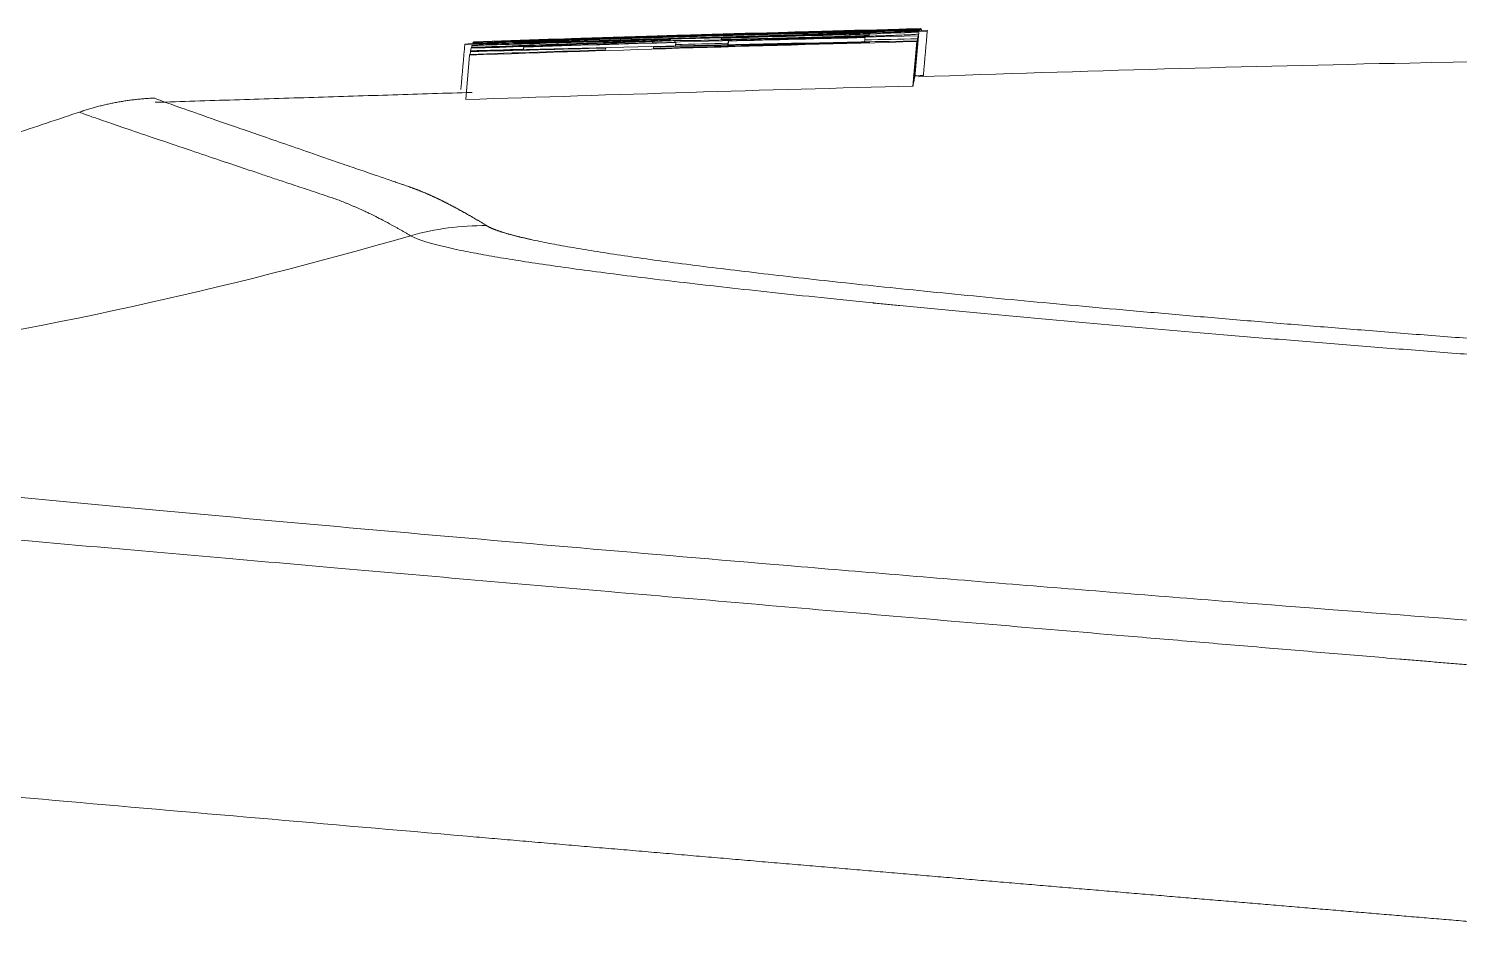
# Model space of a CAD drawing. Header units: millimetres. Extents: x 2433 to 4809, y -10272 to -6912.
# Drawn here: x 3907.62 to 3923.73, y -7993.39 to -7983.18 of the extents above; entities that cross this region are included whole.
import ezdxf

# ---------------------------------------------------------------- set-up
doc = ezdxf.new("R2010")
doc.units = ezdxf.units.MM

msp = doc.modelspace()

# ---------------------------------------------------------------- linework, layer by layer
at = {"linetype": 'Continuous', "lineweight": 18, "extrusion": (-1, -2.22045e-16, 0)}
for p, q in [((3917.648, -7983.224), (3917.604, -7983.725)), ((3917.662, -7983.184), (3917.661, -7983.193)), ((3917.667, -7983.179), (3917.666, -7983.185)), ((3917.668, -7983.179), (3917.667, -7983.185)), ((3917.671, -7983.179), (3917.67, -7983.187)), ((3917.671, -7983.179), (3917.671, -7983.187)), ((3917.673, -7983.181), (3917.672, -7983.188)), ((3917.673, -7983.182), (3917.673, -7983.188)), ((3917.673, -7983.189), (3917.676, -7983.189)), ((3912.609, -7983.395), (3912.608, -7983.4)), ((3912.615, -7983.371), (3912.613, -7983.399)), ((3912.63, -7983.333), (3912.63, -7983.339)), ((3913.2, -7983.386), (3913.197, -7983.417)), ((3914.375, -7983.276), (3914.375, -7983.28)), ((3914.65, -7983.323), (3914.649, -7983.338)), ((3914.902, -7983.313), (3914.9, -7983.331)), ((3914.908, -7983.359), (3914.907, -7983.373)), ((3915.497, -7983.343), (3915.496, -7983.361)), ((3915.503, -7983.319), (3915.499, -7983.361)), ((3917.039, -7983.306), (3917.037, -7983.329)), ((3917.625, -7983.325), (3917.581, -7983.826)), ((3917.627, -7983.317), (3917.583, -7983.818)), ((3917.632, -7983.293), (3917.588, -7983.794)), ((3917.639, -7983.261), (3917.595, -7983.762)), ((3912.59, -7983.477), (3912.547, -7983.978)), ((3912.598, -7983.438), (3912.596, -7983.469)), ((3917.585, -7983.794), (3917.588, -7983.794))]:
    msp.add_line(p, q, dxfattribs=at)
at = {"linetype": 'Continuous', "lineweight": 13, "extrusion": (-1, -2.22045e-16, 0)}
msp.add_line((3912.844, -7983.361), (3912.845, -7983.35), dxfattribs=at)
at = {"linetype": 'Continuous', "lineweight": 13}
for centre, major_axis, ratio, start_param, end_param in [((3898.467, -7937.472), (9.593, 49.071), 0.989181, 3.350189, 3.612152), ((3912.732, -7988.394), (-1.621, -2.524), 0.996045, 3.698288, 3.987547)]:
    msp.add_ellipse(centre, major_axis=major_axis, ratio=ratio, start_param=start_param, end_param=end_param, dxfattribs=at)
at = {"linetype": 'Continuous', "lineweight": 18}
for points, knots in [([(3917.037, -7983.214), (3916.925, -7983.217), (3916.805, -7983.22), (3916.612, -7983.224), (3916.545, -7983.226), (3916.442, -7983.228), (3916.407, -7983.229), (3916.337, -7983.231), (3916.302, -7983.232), (3916.124, -7983.237), (3915.979, -7983.24), (3915.756, -7983.246), (3915.682, -7983.249), (3915.568, -7983.252), (3915.531, -7983.253), (3915.455, -7983.255), (3915.417, -7983.256), (3915.303, -7983.259), (3915.227, -7983.261), (3915.114, -7983.265), (3915.076, -7983.266), (3915, -7983.268), (3914.887, -7983.271), (3914.774, -7983.275), (3914.66, -7983.278), (3914.623, -7983.279), (3914.547, -7983.282), (3914.51, -7983.283), (3914.323, -7983.289), (3914.178, -7983.293), (3913.966, -7983.3), (3913.896, -7983.302), (3913.793, -7983.306), (3913.759, -7983.307), (3913.692, -7983.309), (3913.659, -7983.31), (3913.495, -7983.316), (3913.343, -7983.321), (3913.207, -7983.326), (3913.154, -7983.328), (3913.128, -7983.329), (3913.053, -7983.332), (3913.006, -7983.333), (3912.94, -7983.336), (3912.919, -7983.337), (3912.878, -7983.338), (3912.858, -7983.339), (3912.802, -7983.341), (3912.767, -7983.343), (3912.721, -7983.345), (3912.706, -7983.345), (3912.679, -7983.347), (3912.64, -7983.348), (3912.591, -7983.351), (3912.565, -7983.352), (3912.551, -7983.353), (3912.547, -7983.353), (3912.543, -7983.354), (3912.543, -7983.354), (3912.542, -7983.354)], [0, 0, 0, 0, 0.078191, 0.078191, 0.117286, 0.117286, 0.136834, 0.136834, 0.156381, 0.156381, 0.234572, 0.234572, 0.273668, 0.273668, 0.293215, 0.293215, 0.312763, 0.312763, 0.351858, 0.351858, 0.371406, 0.371406, 0.390954, 0.430049, 0.430049, 0.449597, 0.449597, 0.469144, 0.469144, 0.547335, 0.547335, 0.586431, 0.586431, 0.605978, 0.605978, 0.625526, 0.625526, 0.703717, 0.723264, 0.723264, 0.742812, 0.742812, 0.781907, 0.781907, 0.801455, 0.801455, 0.821003, 0.821003, 0.860098, 0.860098, 0.879646, 0.879646, 0.899194, 0.938289, 0.977384, 0.977384, 0.996932, 0.996932, 1, 1, 1, 1]), ([(3912.845, -7983.35), (3912.932, -7983.348), (3913.037, -7983.345), (3913.192, -7983.341), (3913.224, -7983.34), (3913.274, -7983.339), (3913.291, -7983.338), (3913.325, -7983.337), (3913.411, -7983.335), (3913.503, -7983.332), (3913.655, -7983.328), (3913.733, -7983.326), (3913.835, -7983.323), (3913.855, -7983.322), (3913.896, -7983.321), (3913.958, -7983.319), (3914.021, -7983.317), (3914.231, -7983.311), (3914.403, -7983.306), (3914.624, -7983.3), (3914.668, -7983.299), (3914.757, -7983.296), (3914.802, -7983.295), (3914.936, -7983.291), (3915.026, -7983.289), (3915.293, -7983.281), (3915.472, -7983.276), (3915.694, -7983.27), (3915.738, -7983.268), (3915.826, -7983.266), (3915.958, -7983.262), (3916.172, -7983.256), (3916.337, -7983.251), (3916.459, -7983.248), (3916.5, -7983.246), (3916.56, -7983.245), (3916.579, -7983.244), (3916.619, -7983.243), (3916.794, -7983.238), (3916.953, -7983.233), (3917.096, -7983.229), (3917.111, -7983.228), (3917.142, -7983.227), (3917.158, -7983.227), (3917.202, -7983.225), (3917.288, -7983.223), (3917.363, -7983.22), (3917.455, -7983.217), (3917.497, -7983.216), (3917.543, -7983.214), (3917.552, -7983.214), (3917.569, -7983.213), (3917.594, -7983.212), (3917.646, -7983.21), (3917.678, -7983.209), (3917.704, -7983.207), (3917.715, -7983.207), (3917.723, -7983.206), (3917.728, -7983.206), (3917.73, -7983.206), (3917.74, -7983.205), (3917.743, -7983.204), (3917.741, -7983.204), (3917.736, -7983.203), (3917.722, -7983.203), (3917.713, -7983.203), (3917.702, -7983.203), (3917.694, -7983.203), (3917.69, -7983.203), (3917.666, -7983.203), (3917.619, -7983.203), (3917.552, -7983.204), (3917.494, -7983.205), (3917.474, -7983.206), (3917.441, -7983.206), (3917.429, -7983.206), (3917.406, -7983.207), (3917.298, -7983.209), (3917.168, -7983.211), (3917.037, -7983.214)], [0, 0, 0, 0, 0.0625, 0.0625, 0.078125, 0.078125, 0.085938, 0.085938, 0.09375, 0.125, 0.125, 0.15625, 0.15625, 0.164063, 0.164063, 0.171875, 0.1875, 0.1875, 0.25, 0.25, 0.265625, 0.265625, 0.28125, 0.28125, 0.3125, 0.3125, 0.375, 0.375, 0.390625, 0.390625, 0.40625, 0.4375, 0.46875, 0.46875, 0.484375, 0.484375, 0.492187, 0.492187, 0.5, 0.5625, 0.5625, 0.570312, 0.570312, 0.578125, 0.578125, 0.59375, 0.625, 0.625, 0.65625, 0.65625, 0.664062, 0.664062, 0.671875, 0.6875, 0.71875, 0.71875, 0.734375, 0.742187, 0.742187, 0.75, 0.75, 0.78125, 0.78125, 0.8125, 0.8125, 0.828125, 0.835937, 0.835937, 0.84375, 0.84375, 0.875, 0.90625, 0.90625, 0.921875, 0.921875, 0.929687, 0.929687, 0.9375, 1, 1, 1, 1]), ([(3916.204, -7983.251), (3916.1, -7983.254), (3915.992, -7983.257), (3915.774, -7983.264), (3915.662, -7983.267), (3915.521, -7983.271), (3915.493, -7983.272), (3915.436, -7983.273), (3915.351, -7983.276), (3915.266, -7983.278), (3915.153, -7983.281), (3915.096, -7983.283), (3914.984, -7983.286), (3914.927, -7983.288), (3914.759, -7983.293), (3914.647, -7983.296), (3914.507, -7983.3), (3914.48, -7983.301), (3914.424, -7983.302), (3914.396, -7983.303), (3914.313, -7983.306), (3914.259, -7983.307), (3914.098, -7983.312), (3913.995, -7983.315), (3913.884, -7983.318), (3913.872, -7983.318), (3913.848, -7983.319), (3913.835, -7983.319), (3913.8, -7983.32), (3913.753, -7983.321), (3913.708, -7983.323), (3913.665, -7983.324), (3913.643, -7983.324), (3913.581, -7983.326), (3913.542, -7983.327), (3913.485, -7983.329), (3913.457, -7983.329), (3913.431, -7983.33), (3913.414, -7983.33), (3913.405, -7983.331), (3913.33, -7983.333), (3913.247, -7983.335), (3913.19, -7983.336), (3913.166, -7983.336), (3913.159, -7983.336), (3913.146, -7983.336), (3913.14, -7983.336), (3913.114, -7983.337), (3913.105, -7983.336), (3913.105, -7983.336), (3913.106, -7983.336), (3913.106, -7983.336)], [0, 0, 0, 0, 0.082578, 0.082578, 0.165156, 0.165156, 0.1858, 0.1858, 0.206445, 0.247734, 0.247734, 0.289023, 0.289023, 0.330312, 0.330312, 0.41289, 0.41289, 0.433534, 0.433534, 0.454179, 0.454179, 0.495468, 0.495468, 0.578046, 0.578046, 0.588368, 0.588368, 0.59869, 0.59869, 0.619335, 0.639979, 0.639979, 0.660624, 0.660624, 0.701913, 0.701913, 0.722557, 0.732879, 0.732879, 0.743202, 0.743202, 0.825779, 0.867068, 0.867068, 0.887713, 0.887713, 0.908357, 0.908357, 0.990935, 0.990935, 1, 1, 1, 1]), ([(3913.631, -7983.314), (3913.732, -7983.311), (3913.843, -7983.307), (3913.993, -7983.302), (3914.024, -7983.301), (3914.085, -7983.299), (3914.117, -7983.298), (3914.211, -7983.295), (3914.276, -7983.293), (3914.406, -7983.289), (3914.472, -7983.286), (3914.607, -7983.282), (3914.674, -7983.28), (3914.809, -7983.276), (3914.877, -7983.274), (3915.012, -7983.27), (3915.079, -7983.268), (3915.282, -7983.262), (3915.417, -7983.258), (3915.586, -7983.254), (3915.62, -7983.253), (3915.687, -7983.251), (3915.721, -7983.25), (3915.821, -7983.247), (3915.887, -7983.245), (3916.017, -7983.242), (3916.082, -7983.24), (3916.178, -7983.238), (3916.21, -7983.237), (3916.272, -7983.235), (3916.303, -7983.235), (3916.393, -7983.232), (3916.451, -7983.231), (3916.533, -7983.229), (3916.56, -7983.228), (3916.6, -7983.228), (3916.613, -7983.227), (3916.638, -7983.227), (3916.65, -7983.226), (3916.675, -7983.226), (3916.686, -7983.226), (3916.71, -7983.225), (3916.744, -7983.224), (3916.777, -7983.224), (3916.841, -7983.222), (3916.88, -7983.222), (3916.935, -7983.22), (3916.952, -7983.22), (3916.984, -7983.22), (3917.03, -7983.219), (3917.079, -7983.218), (3917.107, -7983.218), (3917.124, -7983.218), (3917.131, -7983.218), (3917.15, -7983.218), (3917.159, -7983.218), (3917.166, -7983.218), (3917.168, -7983.218), (3917.169, -7983.218), (3917.169, -7983.219), (3917.167, -7983.219), (3917.165, -7983.219), (3917.159, -7983.22), (3917.156, -7983.22), (3917.131, -7983.221), (3917.096, -7983.223), (3917.03, -7983.225), (3917.016, -7983.226), (3916.986, -7983.227), (3916.97, -7983.227), (3916.919, -7983.229), (3916.881, -7983.23), (3916.799, -7983.233), (3916.755, -7983.235), (3916.682, -7983.237), (3916.657, -7983.238), (3916.606, -7983.239), (3916.58, -7983.24), (3916.446, -7983.244), (3916.329, -7983.247), (3916.204, -7983.251)], [0, 0, 0, 0, 0.0625, 0.0625, 0.078125, 0.078125, 0.09375, 0.09375, 0.125, 0.125, 0.15625, 0.15625, 0.1875, 0.1875, 0.21875, 0.21875, 0.25, 0.25, 0.3125, 0.3125, 0.328125, 0.328125, 0.34375, 0.34375, 0.375, 0.375, 0.40625, 0.40625, 0.421875, 0.421875, 0.4375, 0.4375, 0.46875, 0.46875, 0.484375, 0.484375, 0.492187, 0.492187, 0.5, 0.5, 0.507812, 0.507812, 0.515625, 0.53125, 0.53125, 0.5625, 0.5625, 0.578125, 0.578125, 0.59375, 0.625, 0.640625, 0.640625, 0.65625, 0.65625, 0.6875, 0.6875, 0.703125, 0.703125, 0.71875, 0.71875, 0.734375, 0.734375, 0.75, 0.75, 0.8125, 0.8125, 0.828125, 0.828125, 0.84375, 0.84375, 0.875, 0.875, 0.90625, 0.90625, 0.921875, 0.921875, 0.9375, 0.9375, 1, 1, 1, 1]), ([(3914.902, -7983.313), (3914.912, -7983.313), (3914.924, -7983.313), (3914.954, -7983.314), (3914.971, -7983.313), (3915.014, -7983.313), (3915.038, -7983.313), (3915.082, -7983.312), (3915.098, -7983.312), (3915.131, -7983.312), (3915.149, -7983.311), (3915.206, -7983.311), (3915.249, -7983.31), (3915.31, -7983.309), (3915.323, -7983.308), (3915.348, -7983.308), (3915.362, -7983.308), (3915.402, -7983.307), (3915.429, -7983.306), (3915.515, -7983.304), (3915.575, -7983.303), (3915.672, -7983.301), (3915.705, -7983.3), (3915.772, -7983.298), (3915.807, -7983.297), (3915.91, -7983.295), (3915.981, -7983.293), (3916.071, -7983.291), (3916.089, -7983.29), (3916.126, -7983.29), (3916.18, -7983.288), (3916.235, -7983.287), (3916.344, -7983.284), (3916.416, -7983.282), (3916.507, -7983.28), (3916.525, -7983.279), (3916.561, -7983.278), (3916.614, -7983.277), (3916.737, -7983.273), (3916.838, -7983.271), (3916.936, -7983.268), (3916.968, -7983.267), (3917.032, -7983.265), (3917.063, -7983.264), (3917.153, -7983.262), (3917.209, -7983.26), (3917.273, -7983.258), (3917.286, -7983.257), (3917.311, -7983.257), (3917.323, -7983.256), (3917.358, -7983.255), (3917.422, -7983.253), (3917.473, -7983.251), (3917.508, -7983.249), (3917.514, -7983.249), (3917.526, -7983.249), (3917.532, -7983.248), (3917.549, -7983.248), (3917.558, -7983.247), (3917.583, -7983.246), (3917.596, -7983.245), (3917.616, -7983.243), (3917.624, -7983.243), (3917.635, -7983.241), (3917.639, -7983.241), (3917.642, -7983.24), (3917.643, -7983.24), (3917.644, -7983.239), (3917.644, -7983.239), (3917.644, -7983.238), (3917.645, -7983.233), (3917.647, -7983.228), (3917.648, -7983.224)], [0, 0, 0, 0, 0.03125, 0.03125, 0.0625, 0.0625, 0.09375, 0.09375, 0.109375, 0.109375, 0.125, 0.125, 0.15625, 0.15625, 0.164062, 0.164062, 0.171875, 0.171875, 0.1875, 0.1875, 0.21875, 0.21875, 0.234375, 0.234375, 0.25, 0.25, 0.28125, 0.28125, 0.289062, 0.289062, 0.296875, 0.3125, 0.3125, 0.34375, 0.34375, 0.351562, 0.351562, 0.359375, 0.375, 0.40625, 0.40625, 0.421875, 0.421875, 0.4375, 0.4375, 0.46875, 0.46875, 0.476562, 0.476562, 0.484375, 0.484375, 0.5, 0.53125, 0.53125, 0.539062, 0.539062, 0.546875, 0.546875, 0.5625, 0.5625, 0.59375, 0.59375, 0.625, 0.625, 0.65625, 0.65625, 0.671875, 0.671875, 0.6875, 0.6875, 0.75, 1, 1, 1, 1]), ([(3917.091, -7983.242), (3917.09, -7983.244), (3917.089, -7983.247), (3917.088, -7983.25), (3917.088, -7983.252), (3917.088, -7983.253), (3917.088, -7983.253), (3917.087, -7983.253), (3917.086, -7983.253), (3917.082, -7983.254), (3917.075, -7983.255), (3917.071, -7983.255), (3917.059, -7983.256), (3917.052, -7983.256), (3917.035, -7983.257), (3917.025, -7983.258), (3917.001, -7983.259), (3916.987, -7983.259), (3916.963, -7983.26), (3916.954, -7983.261), (3916.935, -7983.261), (3916.926, -7983.262), (3916.905, -7983.262), (3916.894, -7983.263), (3916.871, -7983.264), (3916.859, -7983.264), (3916.821, -7983.265), (3916.794, -7983.266), (3916.75, -7983.267), (3916.735, -7983.268), (3916.704, -7983.269), (3916.657, -7983.27), (3916.607, -7983.272), (3916.555, -7983.273), (3916.537, -7983.274), (3916.501, -7983.275), (3916.483, -7983.275), (3916.428, -7983.277), (3916.392, -7983.278), (3916.336, -7983.279), (3916.317, -7983.28), (3916.279, -7983.281), (3916.26, -7983.281), (3916.204, -7983.283), (3916.167, -7983.284), (3916.112, -7983.285), (3916.094, -7983.285), (3916.057, -7983.286), (3916.039, -7983.287), (3915.949, -7983.289), (3915.882, -7983.29), (3915.819, -7983.292)], [0, 0, 0, 0, 0.25, 0.375, 0.4375, 0.4375, 0.453125, 0.453125, 0.46875, 0.5, 0.5, 0.53125, 0.53125, 0.5625, 0.5625, 0.59375, 0.59375, 0.625, 0.625, 0.640625, 0.640625, 0.65625, 0.65625, 0.671875, 0.671875, 0.6875, 0.6875, 0.71875, 0.71875, 0.734375, 0.734375, 0.75, 0.78125, 0.78125, 0.796875, 0.796875, 0.8125, 0.8125, 0.84375, 0.84375, 0.859375, 0.859375, 0.875, 0.875, 0.90625, 0.90625, 0.921875, 0.921875, 0.9375, 0.9375, 1, 1, 1, 1]), ([(3912.536, -7983.355), (3912.538, -7983.355), (3912.545, -7983.356), (3912.568, -7983.356), (3912.582, -7983.355), (3912.608, -7983.355), (3912.617, -7983.355), (3912.638, -7983.354), (3912.694, -7983.353), (3912.771, -7983.352), (3912.845, -7983.35)], [0, 0, 0, 0, 0.242267, 0.242267, 0.4317, 0.4317, 0.526417, 0.526417, 0.621133, 1, 1, 1, 1]), ([(3912.609, -7983.395), (3912.96, -7983.382), (3913.399, -7983.367), (3913.838, -7983.351), (3913.947, -7983.348), (3913.969, -7983.347), (3914.013, -7983.345), (3914.078, -7983.343), (3914.142, -7983.341), (3914.268, -7983.336), (3914.349, -7983.334), (3914.504, -7983.328), (3914.579, -7983.326), (3914.65, -7983.323)], [0, 0, 0, 0, 0.5, 0.625, 0.625, 0.65625, 0.65625, 0.6875, 0.75, 0.75, 0.875, 0.875, 1, 1, 1, 1]), ([(3914.824, -7983.31), (3914.809, -7983.311), (3914.788, -7983.312), (3914.75, -7983.314), (3914.736, -7983.314), (3914.713, -7983.315), (3914.705, -7983.315), (3914.692, -7983.316), (3914.688, -7983.316), (3914.68, -7983.316), (3914.676, -7983.316), (3914.654, -7983.317), (3914.634, -7983.318), (3914.595, -7983.319), (3914.574, -7983.32), (3914.531, -7983.322), (3914.508, -7983.323), (3914.463, -7983.324), (3914.44, -7983.325), (3914.37, -7983.327), (3914.323, -7983.329), (3914.226, -7983.332), (3914.178, -7983.334), (3914.03, -7983.339), (3913.93, -7983.343), (3913.729, -7983.349), (3913.628, -7983.353), (3913.425, -7983.36), (3913.323, -7983.364), (3913.018, -7983.375), (3912.814, -7983.382), (3912.61, -7983.389)], [0, 0, 0, 0, 0.0625, 0.0625, 0.09375, 0.09375, 0.109375, 0.109375, 0.117187, 0.117187, 0.125, 0.125, 0.15625, 0.15625, 0.1875, 0.1875, 0.21875, 0.21875, 0.25, 0.25, 0.3125, 0.3125, 0.375, 0.375, 0.5, 0.5, 0.625, 0.625, 0.75, 0.75, 1, 1, 1, 1]), ([(3913.219, -7983.33), (3913.224, -7983.329), (3913.23, -7983.329), (3913.28, -7983.327), (3913.337, -7983.325), (3913.436, -7983.321), (3913.472, -7983.32), (3913.529, -7983.318), (3913.549, -7983.317), (3913.59, -7983.316), (3913.61, -7983.315), (3913.631, -7983.314)], [0, 0, 0, 0, 0.059046, 0.059046, 0.529523, 0.529523, 0.764762, 0.764762, 0.882381, 0.882381, 1, 1, 1, 1]), ([(3914.65, -7983.323), (3914.677, -7983.322), (3914.701, -7983.321), (3914.747, -7983.319), (3914.769, -7983.318), (3914.81, -7983.317), (3914.83, -7983.316), (3914.867, -7983.315), (3914.885, -7983.314), (3914.902, -7983.313)], [0, 0, 0, 0, 0.25, 0.25, 0.5, 0.5, 0.75, 0.75, 1, 1, 1, 1]), ([(3917.097, -7983.333), (3916.993, -7983.335), (3916.89, -7983.338), (3916.685, -7983.343), (3916.583, -7983.346), (3916.379, -7983.352), (3916.278, -7983.355), (3916.126, -7983.359), (3916.075, -7983.36), (3915.974, -7983.363), (3915.519, -7983.376), (3915.064, -7983.39), (3914.66, -7983.402)], [0, 0, 0, 0, 0.125, 0.125, 0.25, 0.25, 0.375, 0.375, 0.4375, 0.4375, 0.5, 1, 1, 1, 1]), ([(3914.663, -7983.385), (3915.065, -7983.376), (3915.517, -7983.365), (3915.995, -7983.355), (3916.07, -7983.354), (3916.12, -7983.353), (3916.145, -7983.352), (3916.271, -7983.35), (3916.576, -7983.343), (3916.887, -7983.337), (3917.097, -7983.333)], [0, 0, 0, 0, 0.5, 0.5625, 0.59375, 0.59375, 0.625, 0.625, 0.75, 1, 1, 1, 1]), ([(3914.85, -7983.302), (3914.85, -7983.303), (3914.849, -7983.305), (3914.849, -7983.306), (3914.849, -7983.307), (3914.849, -7983.307), (3914.847, -7983.308), (3914.845, -7983.308), (3914.84, -7983.309), (3914.838, -7983.309), (3914.832, -7983.31), (3914.829, -7983.31), (3914.824, -7983.31)], [0, 0, 0, 0, 0.5, 0.625, 0.625, 0.75, 0.75, 0.875, 0.875, 0.9375, 0.9375, 1, 1, 1, 1]), ([(3915.819, -7983.292), (3915.775, -7983.293), (3915.736, -7983.294), (3915.682, -7983.295), (3915.657, -7983.295), (3915.633, -7983.296), (3915.618, -7983.296), (3915.611, -7983.296), (3915.576, -7983.297), (3915.553, -7983.297), (3915.528, -7983.297), (3915.523, -7983.297), (3915.515, -7983.297), (3915.51, -7983.297), (3915.498, -7983.297), (3915.491, -7983.297), (3915.472, -7983.297), (3915.462, -7983.297), (3915.447, -7983.297), (3915.441, -7983.297), (3915.432, -7983.297), (3915.429, -7983.296), (3915.425, -7983.296), (3915.424, -7983.295), (3915.424, -7983.295)], [0, 0, 0, 0, 0.125, 0.125, 0.1875, 0.21875, 0.21875, 0.25, 0.25, 0.375, 0.375, 0.40625, 0.40625, 0.4375, 0.4375, 0.5, 0.5, 0.625, 0.625, 0.75, 0.75, 0.875, 0.875, 1, 1, 1, 1]), ([(3960.343, -7984.219), (3957.601, -7984.074), (3950.434, -7983.75), (3938.042, -7983.481), (3926.549, -7983.456), (3919.491, -7983.656), (3917.649, -7983.721)], [0, 0, 0, 0, 0.192828, 0.503966, 0.870556, 1, 1, 1, 1]), ([(3917.584, -7983.712), (3917.585, -7983.712), (3917.612, -7983.711), (3917.634, -7983.71), (3917.66, -7983.709), (3917.671, -7983.708), (3917.679, -7983.707), (3917.684, -7983.707), (3917.686, -7983.707), (3917.695, -7983.706), (3917.698, -7983.706), (3917.698, -7983.706)], [0, 0, 0, 0, 0.008065, 0.358763, 0.358763, 0.534111, 0.621786, 0.621786, 0.70946, 0.70946, 1, 1, 1, 1]), ([(3926.352, -7990.029), (3924.574, -7989.9), (3922.838, -7989.767), (3920.293, -7989.566), (3919.454, -7989.498), (3918.211, -7989.397), (3917.799, -7989.363), (3916.981, -7989.295), (3916.574, -7989.261), (3914.571, -7989.092), (3913.059, -7988.962), (3910.92, -7988.772), (3910.229, -7988.71), (3908.891, -7988.587), (3908.243, -7988.527), (3906.997, -7988.41), (3906.405, -7988.353), (3905.279, -7988.243), (3904.744, -7988.189), (3903.249, -7988.036), (3902.393, -7987.942), (3901.317, -7987.815), (3900.993, -7987.774), (3900.56, -7987.717), (3900.424, -7987.698), (3900.171, -7987.661), (3900.054, -7987.643), (3899.518, -7987.557), (3899.246, -7987.497), (3899.134, -7987.444)], [0, 0, 0, 0, 0.125, 0.125, 0.1875, 0.1875, 0.21875, 0.21875, 0.25, 0.25, 0.375, 0.375, 0.4375, 0.4375, 0.5, 0.5, 0.5625, 0.5625, 0.625, 0.625, 0.75, 0.75, 0.8125, 0.8125, 0.84375, 0.84375, 0.875, 0.875, 1, 1, 1, 1])]:
    msp.add_open_spline(points, degree=3, knots=knots, dxfattribs=at)
for points, degree in [([(3917.648, -7983.224), (3915.97, -7983.265), (3914.293, -7983.312), (3912.616, -7983.368)], 3), ([(3912.625, -7983.342), (3913.624, -7983.306), (3914.623, -7983.273), (3915.622, -7983.242)], 3), ([(3915.176, -7983.254), (3914.326, -7983.28), (3913.476, -7983.309), (3912.627, -7983.339)], 3), ([(3916.067, -7983.225), (3914.921, -7983.257), (3913.776, -7983.293), (3912.631, -7983.331)], 3), ([(3912.635, -7983.328), (3914.312, -7983.271), (3915.989, -7983.221), (3917.667, -7983.179)], 3), ([(3917.668, -7983.179), (3916.351, -7983.212), (3915.034, -7983.249), (3913.717, -7983.292)], 3), ([(3913.717, -7983.292), (3914.301, -7983.273), (3914.884, -7983.255), (3915.468, -7983.238)], 3), ([(3914.375, -7983.276), (3914.642, -7983.269), (3914.909, -7983.261), (3915.176, -7983.254)], 3), ([(3915.167, -7983.252), (3915.998, -7983.228), (3916.83, -7983.205), (3917.662, -7983.184)], 3), ([(3917.659, -7983.191), (3916.828, -7983.209), (3915.997, -7983.23), (3915.167, -7983.252)], 3), ([(3915.427, -7983.286), (3915.981, -7983.271), (3916.536, -7983.256), (3917.091, -7983.242)], 3), ([(3915.622, -7983.242), (3916.3, -7983.225), (3916.979, -7983.209), (3917.657, -7983.194)], 3), ([(3917.663, -7983.183), (3917.366, -7983.19), (3917.069, -7983.198), (3916.772, -7983.206)], 3), ([(3917.657, -7983.194), (3917.658, -7983.193), (3917.658, -7983.192), (3917.659, -7983.191)], 3), ([(3917.662, -7983.184), (3917.662, -7983.184), (3917.663, -7983.183), (3917.663, -7983.183)], 3), ([(3917.667, -7983.179), (3917.667, -7983.179), (3917.667, -7983.179), (3917.668, -7983.179)], 3), ([(3917.671, -7983.179), (3917.671, -7983.179), (3917.671, -7983.179), (3917.671, -7983.179)], 3), ([(3917.673, -7983.181), (3917.673, -7983.181), (3917.673, -7983.181), (3917.673, -7983.182)], 3), ([(3917.676, -7983.189), (3917.677, -7983.192), (3917.678, -7983.197), (3917.679, -7983.202)], 3), ([(3917.698, -7983.708), (3917.743, -7983.196)], 1), ([(3912.536, -7983.352), (3912.491, -7983.865)], 1), ([(3912.59, -7983.477), (3914.269, -7983.419), (3915.947, -7983.369), (3917.625, -7983.325)], 3), ([(3914.117, -7983.419), (3913.609, -7983.435), (3913.1, -7983.452), (3912.592, -7983.469)], 3), ([(3912.598, -7983.438), (3913.106, -7983.424), (3913.614, -7983.411), (3914.122, -7983.398)], 3), ([(3917.627, -7983.317), (3915.951, -7983.347), (3914.275, -7983.385), (3912.6, -7983.432)], 3), ([(3912.607, -7983.4), (3912.605, -7983.409), (3912.603, -7983.418), (3912.6, -7983.429)], 3), ([(3912.6, -7983.429), (3912.798, -7983.423), (3912.996, -7983.417), (3913.194, -7983.411)], 3), ([(3917.639, -7983.261), (3915.961, -7983.299), (3914.284, -7983.346), (3912.607, -7983.4)], 3), ([(3912.61, -7983.389), (3912.61, -7983.391), (3912.609, -7983.393), (3912.609, -7983.395)], 3), ([(3912.615, -7983.371), (3913.36, -7983.347), (3914.105, -7983.324), (3914.85, -7983.302)], 3), ([(3912.616, -7983.368), (3912.616, -7983.369), (3912.615, -7983.37), (3912.615, -7983.371)], 3), ([(3912.627, -7983.339), (3912.626, -7983.34), (3912.626, -7983.341), (3912.625, -7983.342)], 3), ([(3912.63, -7983.333), (3913.212, -7983.313), (3913.793, -7983.294), (3914.375, -7983.276)], 3), ([(3912.631, -7983.331), (3912.631, -7983.332), (3912.63, -7983.332), (3912.63, -7983.333)], 3), ([(3912.636, -7983.327), (3912.635, -7983.328), (3912.635, -7983.328), (3912.635, -7983.328)], 3), ([(3914.309, -7983.273), (3913.751, -7983.29), (3913.193, -7983.308), (3912.636, -7983.327)], 3), ([(3913.194, -7983.411), (3913.196, -7983.402), (3913.198, -7983.394), (3913.2, -7983.386)], 3), ([(3913.2, -7983.386), (3913.771, -7983.368), (3914.342, -7983.351), (3914.913, -7983.335)], 3), ([(3914.122, -7983.398), (3914.12, -7983.405), (3914.119, -7983.412), (3914.117, -7983.419)], 3), ([(3914.66, -7983.402), (3914.661, -7983.396), (3914.662, -7983.391), (3914.663, -7983.385)], 3), ([(3914.913, -7983.335), (3914.911, -7983.343), (3914.91, -7983.351), (3914.908, -7983.359)], 3), ([(3914.908, -7983.359), (3915.104, -7983.353), (3915.301, -7983.348), (3915.497, -7983.343)], 3), ([(3915.424, -7983.295), (3915.425, -7983.292), (3915.426, -7983.289), (3915.427, -7983.286)], 3), ([(3915.497, -7983.343), (3915.499, -7983.335), (3915.501, -7983.327), (3915.503, -7983.319)], 3), ([(3915.503, -7983.319), (3916.016, -7983.306), (3916.53, -7983.292), (3917.044, -7983.28)], 3), ([(3917.044, -7983.28), (3917.042, -7983.288), (3917.04, -7983.297), (3917.039, -7983.306)], 3), ([(3917.039, -7983.306), (3917.236, -7983.302), (3917.434, -7983.297), (3917.632, -7983.293)], 3), ([(3917.625, -7983.325), (3917.626, -7983.322), (3917.626, -7983.32), (3917.627, -7983.317)], 3), ([(3917.632, -7983.293), (3917.634, -7983.281), (3917.636, -7983.27), (3917.639, -7983.261)], 3), ([(3912.592, -7983.469), (3912.591, -7983.472), (3912.591, -7983.474), (3912.59, -7983.477)], 3), ([(3912.6, -7983.432), (3912.599, -7983.434), (3912.599, -7983.436), (3912.598, -7983.438)], 3), ([(3912.617, -7983.897), (3909.051, -7984.009)], 1), ([(3912.547, -7983.978), (3914.225, -7983.921), (3915.903, -7983.87), (3917.581, -7983.826)], 3), ([(3917.581, -7983.826), (3917.582, -7983.823), (3917.582, -7983.821), (3917.583, -7983.818)], 3), ([(3917.588, -7983.794), (3917.59, -7983.782), (3917.593, -7983.772), (3917.595, -7983.762)], 3), ([(3909.043, -7983.961), (3908.608, -7983.979), (3908.196, -7984.119)], 2), ([(3908.271, -7984.094), (3901.959, -7986.251), (3895.304, -7986.686)], 2)]:
    msp.add_open_spline(points, degree=degree, dxfattribs=at)
at = {"linetype": 'Continuous', "lineweight": 13}
for points, knots in [([(3909.043, -7983.961), (3909.04, -7983.961), (3909.072, -7983.975), (3909.237, -7984.034), (3909.524, -7984.136), (3909.865, -7984.255), (3910.198, -7984.37), (3910.478, -7984.467), (3910.787, -7984.574), (3911.048, -7984.664), (3911.237, -7984.729), (3911.339, -7984.764), (3911.434, -7984.797), (3911.521, -7984.827), (3911.601, -7984.854), (3911.671, -7984.878), (3911.733, -7984.9), (3911.786, -7984.918), (3911.829, -7984.932), (3911.861, -7984.944), (3911.885, -7984.952), (3911.902, -7984.957), (3911.913, -7984.961), (3911.923, -7984.965), (3911.933, -7984.969), (3911.943, -7984.972), (3911.953, -7984.976), (3911.964, -7984.98), (3911.974, -7984.984), (3911.984, -7984.988), (3911.994, -7984.992), (3912.005, -7984.996), (3912.015, -7985), (3912.026, -7985.004), (3912.036, -7985.008), (3912.047, -7985.013), (3912.057, -7985.017), (3912.068, -7985.021), (3912.079, -7985.026), (3912.089, -7985.03), (3912.1, -7985.035), (3912.111, -7985.04), (3912.121, -7985.044), (3912.132, -7985.049), (3912.143, -7985.054), (3912.154, -7985.059), (3912.165, -7985.064), (3912.176, -7985.068), (3912.187, -7985.073), (3912.197, -7985.079), (3912.208, -7985.084), (3912.219, -7985.089), (3912.23, -7985.094), (3912.241, -7985.099), (3912.253, -7985.105), (3912.264, -7985.11), (3912.275, -7985.115), (3912.286, -7985.121), (3912.297, -7985.127), (3912.308, -7985.132), (3912.32, -7985.138), (3912.331, -7985.143), (3912.342, -7985.149), (3912.353, -7985.155), (3912.365, -7985.161), (3912.376, -7985.167), (3912.387, -7985.173), (3912.399, -7985.179), (3912.41, -7985.185), (3912.422, -7985.191), (3912.433, -7985.197), (3912.445, -7985.203), (3912.456, -7985.21), (3912.468, -7985.216), (3912.479, -7985.222), (3912.491, -7985.229), (3912.503, -7985.235), (3912.514, -7985.242), (3912.526, -7985.248), (3912.538, -7985.255), (3912.55, -7985.262), (3912.561, -7985.268), (3912.573, -7985.275), (3912.585, -7985.282), (3912.597, -7985.289), (3912.609, -7985.296), (3912.621, -7985.303), (3912.633, -7985.31), (3912.645, -7985.317), (3912.657, -7985.324), (3912.669, -7985.331), (3912.681, -7985.338), (3912.693, -7985.345), (3912.706, -7985.353), (3912.718, -7985.36), (3912.73, -7985.368), (3912.742, -7985.375), (3912.755, -7985.383), (3912.767, -7985.39), (3912.775, -7985.395), (3912.78, -7985.398)], [0, 0, 0, 0, 0.11967, 0.245173, 0.370925, 0.496941, 0.559902, 0.622804, 0.685649, 0.748437, 0.76739, 0.784802, 0.800675, 0.815008, 0.8278, 0.839052, 0.848763, 0.856933, 0.863562, 0.868652, 0.872204, 0.874215, 0.875741, 0.87727, 0.878802, 0.880336, 0.881874, 0.883413, 0.884955, 0.886499, 0.888046, 0.889594, 0.891145, 0.892697, 0.894252, 0.89581, 0.897369, 0.89893, 0.900494, 0.90206, 0.903628, 0.905199, 0.906771, 0.908346, 0.909923, 0.911502, 0.913083, 0.914666, 0.916252, 0.91784, 0.91943, 0.921022, 0.922616, 0.924213, 0.925812, 0.927413, 0.929016, 0.930621, 0.932228, 0.933838, 0.93545, 0.937064, 0.93868, 0.940298, 0.941919, 0.943542, 0.945166, 0.946793, 0.948423, 0.950054, 0.951688, 0.953323, 0.954961, 0.956601, 0.958244, 0.959888, 0.961535, 0.963183, 0.964834, 0.966487, 0.968143, 0.9698, 0.971459, 0.973121, 0.974785, 0.976451, 0.978119, 0.979789, 0.981462, 0.983136, 0.984813, 0.986492, 0.988173, 0.989856, 0.991542, 0.993229, 0.994919, 0.99661, 0.998304, 1, 1, 1, 1]), ([(3911.924, -7985.512), (3911.914, -7985.506), (3911.893, -7985.493), (3911.863, -7985.476), (3911.833, -7985.458), (3911.803, -7985.441), (3911.773, -7985.424), (3911.743, -7985.408), (3911.69, -7985.378), (3911.62, -7985.34), (3911.539, -7985.299), (3911.479, -7985.269), (3911.438, -7985.249), (3911.41, -7985.237), (3911.392, -7985.228), (3911.375, -7985.22), (3911.359, -7985.213), (3911.342, -7985.205), (3911.326, -7985.198), (3911.309, -7985.191), (3911.293, -7985.184), (3911.277, -7985.177), (3911.261, -7985.17), (3911.245, -7985.163), (3911.229, -7985.156), (3911.213, -7985.149), (3911.197, -7985.143), (3911.181, -7985.137), (3911.15, -7985.124), (3911.105, -7985.107), (3911.046, -7985.086), (3910.988, -7985.067), (3910.911, -7985.041), (3910.816, -7985.009), (3910.704, -7984.972), (3910.603, -7984.938), (3910.513, -7984.908), (3910.433, -7984.882), (3910.356, -7984.856), (3910.279, -7984.83), (3910.169, -7984.793), (3909.996, -7984.735), (3909.74, -7984.649), (3909.422, -7984.542), (3909.081, -7984.426), (3908.766, -7984.319), (3908.509, -7984.231), (3908.323, -7984.167), (3908.216, -7984.128), (3908.195, -7984.12), (3908.196, -7984.119)], [0, 0, 0, 0, 0.004187, 0.008351, 0.012495, 0.016616, 0.020715, 0.024792, 0.028847, 0.042948, 0.054298, 0.062927, 0.068864, 0.072114, 0.074536, 0.076956, 0.079373, 0.081787, 0.084199, 0.086609, 0.089015, 0.091419, 0.09382, 0.096219, 0.098614, 0.101007, 0.103397, 0.105784, 0.108167, 0.117409, 0.126393, 0.135456, 0.14422, 0.162244, 0.180271, 0.1983, 0.211822, 0.225343, 0.238863, 0.252381, 0.266157, 0.298285, 0.348755, 0.417558, 0.504687, 0.601814, 0.700782, 0.801609, 0.904313, 1, 1, 1, 1]), ([(3928.364, -7987.163), (3927.391, -7987.101), (3926.413, -7987.035), (3924.947, -7986.93), (3924.458, -7986.894), (3923.726, -7986.839), (3923.482, -7986.82), (3923.116, -7986.792), (3922.994, -7986.783), (3922.751, -7986.763), (3922.629, -7986.754), (3922.387, -7986.734), (3922.266, -7986.725), (3922.026, -7986.705), (3921.667, -7986.676), (3920.84, -7986.608), (3920.151, -7986.549), (3919.251, -7986.469), (3918.811, -7986.429), (3918.274, -7986.379), (3918.167, -7986.369), (3917.955, -7986.348), (3917.744, -7986.328), (3917.484, -7986.303), (3917.305, -7986.285), (3917.215, -7986.276), (3917.171, -7986.272), (3917.149, -7986.27), (3917.138, -7986.269), (3917.133, -7986.268), (3917.13, -7986.268), (3917.128, -7986.268), (3917.027, -7986.257), (3916.929, -7986.248), (3916.736, -7986.228), (3916.641, -7986.218), (3916.36, -7986.189), (3916.178, -7986.17), (3915.825, -7986.132), (3915.654, -7986.113), (3915.324, -7986.076), (3915.164, -7986.058), (3914.704, -7986.004), (3914.421, -7985.97), (3913.902, -7985.902), (3913.665, -7985.87), (3913.236, -7985.807), (3913.043, -7985.777), (3912.786, -7985.733), (3912.706, -7985.718), (3912.593, -7985.697), (3912.557, -7985.69), (3912.488, -7985.676), (3912.455, -7985.669), (3912.169, -7985.607), (3912.006, -7985.558), (3911.924, -7985.512)], [0, 0, 0, 0, 0.125, 0.125, 0.1875, 0.1875, 0.21875, 0.21875, 0.234375, 0.234375, 0.25, 0.25, 0.265625, 0.265625, 0.28125, 0.3125, 0.375, 0.375, 0.4375, 0.4375, 0.453125, 0.453125, 0.46875, 0.484375, 0.492187, 0.496094, 0.498047, 0.499023, 0.499512, 0.499756, 0.499756, 0.5, 0.5, 0.515625, 0.515625, 0.53125, 0.53125, 0.5625, 0.5625, 0.59375, 0.59375, 0.625, 0.625, 0.6875, 0.6875, 0.75, 0.75, 0.8125, 0.8125, 0.84375, 0.84375, 0.859375, 0.859375, 0.875, 0.875, 1, 1, 1, 1]), ([(3912.78, -7985.398), (3912.781, -7985.399), (3912.785, -7985.401), (3912.79, -7985.404), (3912.796, -7985.407), (3912.802, -7985.41), (3912.808, -7985.414), (3912.815, -7985.417), (3912.822, -7985.42), (3912.829, -7985.423), (3912.836, -7985.427), (3912.843, -7985.43), (3912.851, -7985.433), (3912.859, -7985.436), (3912.868, -7985.44), (3912.876, -7985.443), (3912.885, -7985.446), (3912.894, -7985.45), (3912.903, -7985.453), (3912.913, -7985.456), (3912.922, -7985.46), (3912.932, -7985.463), (3912.943, -7985.467), (3912.953, -7985.47), (3912.964, -7985.473), (3912.975, -7985.477), (3912.986, -7985.48), (3912.998, -7985.484), (3913.01, -7985.487), (3913.022, -7985.491), (3913.034, -7985.494), (3913.047, -7985.498), (3913.06, -7985.501), (3913.073, -7985.505), (3913.086, -7985.508), (3913.1, -7985.512), (3913.113, -7985.515), (3913.128, -7985.519), (3913.142, -7985.522), (3913.157, -7985.526), (3913.171, -7985.53), (3913.187, -7985.533), (3913.202, -7985.537), (3913.218, -7985.54), (3913.233, -7985.544), (3913.25, -7985.548), (3913.266, -7985.551), (3913.34, -7985.568), (3913.483, -7985.597), (3913.72, -7985.64), (3913.988, -7985.685), (3914.288, -7985.731), (3914.619, -7985.779), (3914.979, -7985.827), (3915.368, -7985.876), (3915.924, -7985.943), (3916.685, -7986.029), (3917.704, -7986.136), (3918.812, -7986.244), (3919.815, -7986.336), (3920.652, -7986.409), (3921.301, -7986.465), (3921.958, -7986.519), (3922.635, -7986.574), (3923.33, -7986.629), (3924.04, -7986.683), (3924.753, -7986.736), (3925.275, -7986.774), (3925.602, -7986.797), (3925.732, -7986.806), (3925.863, -7986.815), (3925.993, -7986.824), (3926.123, -7986.833), (3926.254, -7986.842), (3926.384, -7986.851), (3926.514, -7986.86), (3926.644, -7986.869), (3926.774, -7986.878), (3926.904, -7986.886), (3927.034, -7986.895), (3927.164, -7986.904), (3927.293, -7986.912), (3927.423, -7986.921), (3927.552, -7986.929), (3927.681, -7986.937), (3927.81, -7986.946), (3927.939, -7986.954), (3928.068, -7986.962), (3928.197, -7986.97), (3928.325, -7986.978), (3928.411, -7986.984), (3928.454, -7986.986)], [0, 0, 0, 0, 0.002702, 0.005405, 0.008108, 0.010813, 0.013518, 0.016224, 0.018931, 0.021638, 0.024347, 0.027057, 0.029768, 0.032479, 0.035192, 0.037906, 0.04062, 0.043336, 0.046053, 0.048771, 0.051491, 0.054211, 0.056933, 0.059656, 0.06238, 0.065105, 0.067832, 0.07056, 0.073289, 0.07602, 0.078752, 0.081485, 0.08422, 0.086956, 0.089694, 0.092433, 0.095174, 0.097917, 0.100661, 0.103406, 0.106153, 0.108902, 0.111653, 0.114405, 0.117159, 0.119915, 0.122672, 0.125431, 0.156507, 0.187619, 0.218803, 0.250096, 0.281488, 0.312799, 0.344067, 0.37533, 0.438108, 0.500043, 0.563194, 0.625162, 0.656928, 0.688299, 0.719309, 0.749991, 0.781894, 0.813351, 0.844392, 0.875047, 0.880619, 0.886176, 0.89172, 0.89725, 0.902767, 0.908271, 0.913762, 0.91924, 0.924706, 0.930159, 0.9356, 0.941029, 0.946446, 0.951852, 0.957245, 0.962628, 0.967999, 0.973359, 0.978709, 0.984047, 0.989375, 0.994693, 1, 1, 1, 1]), ([(3893.071, -7987.575), (3893.074, -7987.576), (3893.08, -7987.577), (3893.089, -7987.578), (3893.098, -7987.58), (3893.108, -7987.581), (3893.118, -7987.583), (3893.128, -7987.584), (3893.138, -7987.586), (3893.149, -7987.587), (3893.16, -7987.589), (3893.171, -7987.59), (3893.183, -7987.592), (3893.194, -7987.594), (3893.206, -7987.595), (3893.218, -7987.597), (3893.231, -7987.599), (3893.244, -7987.6), (3893.257, -7987.602), (3893.27, -7987.604), (3893.283, -7987.606), (3893.297, -7987.607), (3893.311, -7987.609), (3893.325, -7987.611), (3893.34, -7987.613), (3893.354, -7987.615), (3893.369, -7987.617), (3893.385, -7987.619), (3893.4, -7987.621), (3893.416, -7987.623), (3893.432, -7987.625), (3893.448, -7987.627), (3893.464, -7987.629), (3893.481, -7987.631), (3893.498, -7987.633), (3893.515, -7987.635), (3893.533, -7987.637), (3893.55, -7987.639), (3893.568, -7987.641), (3893.587, -7987.643), (3893.605, -7987.645), (3893.624, -7987.648), (3893.643, -7987.65), (3893.662, -7987.652), (3893.681, -7987.654), (3893.701, -7987.656), (3893.721, -7987.659), (3893.741, -7987.661), (3893.761, -7987.663), (3893.782, -7987.666), (3893.803, -7987.668), (3893.824, -7987.67), (3893.846, -7987.673), (3893.867, -7987.675), (3893.889, -7987.678), (3893.911, -7987.68), (3893.933, -7987.683), (3893.956, -7987.685), (3893.979, -7987.688), (3894.002, -7987.69), (3894.025, -7987.693), (3894.049, -7987.695), (3894.073, -7987.698), (3894.097, -7987.7), (3894.121, -7987.703), (3894.145, -7987.706), (3894.17, -7987.708), (3894.195, -7987.711), (3894.22, -7987.714), (3894.246, -7987.716), (3894.271, -7987.719), (3894.297, -7987.722), (3894.323, -7987.725), (3894.35, -7987.727), (3894.376, -7987.73), (3894.403, -7987.733), (3894.43, -7987.736), (3894.458, -7987.739), (3894.485, -7987.742), (3894.513, -7987.745), (3894.541, -7987.747), (3894.569, -7987.75), (3894.598, -7987.753), (3894.627, -7987.756), (3894.656, -7987.759), (3894.685, -7987.762), (3894.714, -7987.765), (3894.744, -7987.768), (3894.774, -7987.771), (3894.804, -7987.775), (3894.835, -7987.778), (3894.865, -7987.781), (3894.896, -7987.784), (3894.927, -7987.787), (3894.958, -7987.79), (3894.99, -7987.793), (3895.022, -7987.797), (3895.054, -7987.8), (3895.086, -7987.803), (3895.118, -7987.806), (3895.151, -7987.81), (3895.184, -7987.813), (3895.217, -7987.816), (3895.251, -7987.819), (3895.284, -7987.823), (3895.318, -7987.826), (3895.352, -7987.83), (3895.386, -7987.833), (3895.421, -7987.836), (3895.456, -7987.84), (3895.491, -7987.843), (3895.526, -7987.847), (3895.561, -7987.85), (3895.597, -7987.854), (3895.633, -7987.857), (3895.669, -7987.861), (3895.705, -7987.864), (3895.742, -7987.868), (3895.779, -7987.872), (3895.816, -7987.875), (3895.853, -7987.879), (3895.89, -7987.882), (3895.928, -7987.886), (3895.966, -7987.89), (3896.004, -7987.893), (3896.042, -7987.897), (3896.081, -7987.901), (3896.12, -7987.905), (3896.159, -7987.908), (3896.198, -7987.912), (3896.237, -7987.916), (3896.277, -7987.92), (3896.317, -7987.924), (3896.513, -7987.943), (3896.884, -7987.978), (3897.464, -7988.033), (3898.098, -7988.092), (3898.788, -7988.156), (3899.592, -7988.23), (3900.506, -7988.313), (3901.52, -7988.406), (3902.549, -7988.498), (3903.618, -7988.594), (3904.741, -7988.694), (3905.933, -7988.8), (3907.178, -7988.91), (3908.48, -7989.025), (3909.804, -7989.141), (3911.168, -7989.26), (3912.547, -7989.381), (3913.993, -7989.506), (3915.469, -7989.633), (3916.973, -7989.763), (3918.467, -7989.89), (3919.73, -7989.998), (3920.755, -7990.085), (3921.541, -7990.151), (3922.307, -7990.216), (3922.874, -7990.264), (3923.247, -7990.295), (3923.433, -7990.311), (3923.619, -7990.326), (3923.806, -7990.342), (3923.992, -7990.357), (3924.179, -7990.373), (3924.365, -7990.389), (3924.552, -7990.404), (3924.739, -7990.42), (3924.926, -7990.435), (3925.113, -7990.451), (3925.3, -7990.466), (3925.487, -7990.482), (3925.675, -7990.498), (3925.862, -7990.513), (3926.049, -7990.529), (3926.174, -7990.539), (3926.237, -7990.544)], [0, 0, 0, 0, 0.001919, 0.003837, 0.005755, 0.007672, 0.009589, 0.011506, 0.013422, 0.015338, 0.017253, 0.019168, 0.021083, 0.022997, 0.024911, 0.026824, 0.028737, 0.03065, 0.032562, 0.034474, 0.036385, 0.038296, 0.040207, 0.042117, 0.044027, 0.045936, 0.047845, 0.049753, 0.051662, 0.053569, 0.055477, 0.057384, 0.059291, 0.061197, 0.063103, 0.065008, 0.066913, 0.068818, 0.070722, 0.072626, 0.07453, 0.076433, 0.078336, 0.080238, 0.08214, 0.084042, 0.085943, 0.087844, 0.089745, 0.091645, 0.093545, 0.095444, 0.097343, 0.099242, 0.10114, 0.103038, 0.104936, 0.106833, 0.10873, 0.110627, 0.112523, 0.114418, 0.116314, 0.118209, 0.120103, 0.121998, 0.123892, 0.125785, 0.127678, 0.129571, 0.131464, 0.133356, 0.135248, 0.137139, 0.13903, 0.140921, 0.142811, 0.144701, 0.146591, 0.14848, 0.150369, 0.152258, 0.154146, 0.156034, 0.157922, 0.159809, 0.161696, 0.163583, 0.165469, 0.167355, 0.169241, 0.171126, 0.173011, 0.174896, 0.17678, 0.178664, 0.180548, 0.182432, 0.184315, 0.186197, 0.18808, 0.189962, 0.191844, 0.193725, 0.195606, 0.197487, 0.199368, 0.201248, 0.203128, 0.205008, 0.206887, 0.208766, 0.210645, 0.212523, 0.214401, 0.216279, 0.218157, 0.220034, 0.221911, 0.223788, 0.225664, 0.22754, 0.229416, 0.231291, 0.233167, 0.235042, 0.236916, 0.238791, 0.240665, 0.242538, 0.244412, 0.246285, 0.248158, 0.250031, 0.273758, 0.298138, 0.323175, 0.348871, 0.375229, 0.408141, 0.439902, 0.470517, 0.49999, 0.53099, 0.562175, 0.593551, 0.625123, 0.657331, 0.687358, 0.719106, 0.749977, 0.782341, 0.81397, 0.844867, 0.875033, 0.891305, 0.907106, 0.922438, 0.937299, 0.940994, 0.944688, 0.948382, 0.952074, 0.955766, 0.959457, 0.963147, 0.966836, 0.970524, 0.974212, 0.977899, 0.981584, 0.985269, 0.988953, 0.992637, 0.996319, 1, 1, 1, 1]), ([(3925.737, -7993.392), (3925.703, -7993.389), (3925.635, -7993.384), (3925.533, -7993.375), (3925.43, -7993.367), (3925.327, -7993.358), (3925.223, -7993.35), (3925.119, -7993.341), (3925.015, -7993.332), (3924.909, -7993.324), (3924.804, -7993.315), (3924.698, -7993.306), (3924.592, -7993.297), (3924.485, -7993.289), (3924.377, -7993.28), (3924.27, -7993.271), (3924.161, -7993.262), (3924.053, -7993.253), (3923.944, -7993.244), (3923.834, -7993.235), (3923.724, -7993.225), (3923.613, -7993.216), (3923.503, -7993.207), (3923.391, -7993.198), (3923.28, -7993.188), (3923.167, -7993.179), (3923.055, -7993.169), (3922.942, -7993.16), (3922.828, -7993.151), (3922.714, -7993.141), (3922.6, -7993.131), (3922.485, -7993.122), (3922.37, -7993.112), (3922.254, -7993.102), (3922.138, -7993.093), (3922.022, -7993.083), (3921.905, -7993.073), (3921.788, -7993.063), (3921.67, -7993.053), (3921.552, -7993.043), (3921.433, -7993.033), (3921.315, -7993.023), (3921.195, -7993.013), (3921.076, -7993.003), (3920.955, -7992.993), (3920.835, -7992.983), (3920.714, -7992.973), (3920.593, -7992.963), (3920.471, -7992.952), (3920.349, -7992.942), (3920.226, -7992.932), (3920.104, -7992.921), (3919.98, -7992.911), (3919.857, -7992.9), (3919.733, -7992.89), (3919.608, -7992.879), (3919.484, -7992.869), (3919.359, -7992.858), (3919.233, -7992.847), (3919.107, -7992.837), (3918.981, -7992.826), (3918.855, -7992.815), (3918.728, -7992.804), (3918.6, -7992.794), (3918.473, -7992.783), (3918.345, -7992.772), (3918.216, -7992.761), (3918.088, -7992.75), (3917.959, -7992.739), (3917.829, -7992.728), (3917.7, -7992.717), (3917.57, -7992.706), (3917.44, -7992.695), (3917.309, -7992.683), (3917.178, -7992.672), (3917.047, -7992.661), (3916.915, -7992.65), (3916.783, -7992.638), (3916.651, -7992.627), (3916.518, -7992.616), (3916.386, -7992.604), (3916.253, -7992.593), (3916.119, -7992.582), (3915.985, -7992.57), (3915.851, -7992.559), (3915.717, -7992.547), (3915.583, -7992.536), (3915.448, -7992.524), (3915.313, -7992.512), (3915.177, -7992.501), (3915.042, -7992.489), (3914.906, -7992.477), (3914.77, -7992.466), (3914.633, -7992.454), (3914.497, -7992.442), (3914.36, -7992.43), (3914.223, -7992.419), (3914.085, -7992.407), (3913.948, -7992.395), (3913.81, -7992.383), (3913.672, -7992.371), (3913.534, -7992.359), (3913.395, -7992.347), (3913.256, -7992.335), (3913.118, -7992.323), (3912.978, -7992.311), (3912.839, -7992.299), (3912.7, -7992.287), (3911.814, -7992.21), (3910.192, -7992.07), (3907.891, -7991.869), (3905.645, -7991.671), (3903.47, -7991.479), (3902.039, -7991.352), (3901.264, -7991.282), (3901.104, -7991.268), (3900.945, -7991.254), (3900.787, -7991.239), (3900.631, -7991.225), (3900.475, -7991.211), (3900.321, -7991.198), (3900.168, -7991.184), (3900.017, -7991.17), (3899.866, -7991.157), (3899.717, -7991.143), (3899.569, -7991.13), (3899.422, -7991.117), (3899.277, -7991.103), (3899.132, -7991.09), (3898.989, -7991.077), (3898.847, -7991.064), (3898.706, -7991.052), (3898.567, -7991.039), (3898.428, -7991.026), (3898.291, -7991.014), (3898.155, -7991.002), (3898.021, -7990.989), (3897.887, -7990.977), (3897.755, -7990.965), (3897.624, -7990.953), (3897.494, -7990.941), (3897.365, -7990.929), (3897.238, -7990.918), (3897.111, -7990.906), (3896.986, -7990.895), (3896.862, -7990.883), (3896.74, -7990.872), (3896.618, -7990.861), (3896.498, -7990.85), (3896.379, -7990.839), (3896.261, -7990.828), (3896.144, -7990.817), (3896.029, -7990.806), (3895.914, -7990.796), (3895.801, -7990.785), (3895.689, -7990.775), (3895.579, -7990.764), (3895.469, -7990.754), (3895.361, -7990.744), (3895.254, -7990.734), (3895.148, -7990.724), (3895.043, -7990.714), (3894.939, -7990.705), (3894.837, -7990.695), (3894.736, -7990.685), (3894.635, -7990.676), (3894.537, -7990.667), (3894.439, -7990.657), (3894.342, -7990.648), (3894.247, -7990.639), (3894.153, -7990.63), (3894.06, -7990.621), (3893.968, -7990.612), (3893.877, -7990.604), (3893.788, -7990.595), (3893.699, -7990.587), (3893.612, -7990.578), (3893.526, -7990.57), (3893.441, -7990.562), (3893.358, -7990.554), (3893.275, -7990.546), (3893.194, -7990.538), (3893.113, -7990.53), (3893.034, -7990.522), (3892.956, -7990.514), (3892.879, -7990.507), (3892.803, -7990.499), (3892.729, -7990.492), (3892.655, -7990.485), (3892.583, -7990.477), (3892.512, -7990.47), (3892.442, -7990.463), (3892.373, -7990.456), (3892.305, -7990.449), (3892.238, -7990.443), (3892.172, -7990.436), (3892.107, -7990.429), (3892.044, -7990.423), (3891.981, -7990.417), (3891.92, -7990.41), (3891.86, -7990.404), (3891.8, -7990.398), (3891.742, -7990.392), (3891.685, -7990.386), (3891.629, -7990.38), (3891.574, -7990.374), (3891.52, -7990.368), (3891.467, -7990.363), (3891.415, -7990.357), (3891.365, -7990.352), (3891.315, -7990.346), (3891.266, -7990.341), (3891.219, -7990.336), (3891.172, -7990.331), (3891.126, -7990.326), (3891.082, -7990.321), (3891.038, -7990.316), (3890.996, -7990.311), (3890.954, -7990.306), (3890.914, -7990.302), (3890.874, -7990.297), (3890.836, -7990.293), (3890.798, -7990.288), (3890.761, -7990.284), (3890.726, -7990.28), (3890.691, -7990.276), (3890.658, -7990.271), (3890.625, -7990.267), (3890.594, -7990.264), (3890.563, -7990.26), (3890.533, -7990.256), (3890.504, -7990.252), (3890.477, -7990.249), (3890.45, -7990.245), (3890.424, -7990.242), (3890.399, -7990.238), (3890.375, -7990.235), (3890.352, -7990.232), (3890.33, -7990.229), (3890.309, -7990.225), (3890.289, -7990.222), (3890.269, -7990.219), (3890.251, -7990.217), (3890.233, -7990.214), (3890.217, -7990.211), (3890.207, -7990.209), (3890.201, -7990.208)], [0, 0, 0, 0, 0.001861, 0.003731, 0.00561, 0.007498, 0.009395, 0.011301, 0.013215, 0.015139, 0.017072, 0.019014, 0.020964, 0.022924, 0.024893, 0.02687, 0.028857, 0.030853, 0.032857, 0.034871, 0.036893, 0.038925, 0.040965, 0.043014, 0.045073, 0.04714, 0.049216, 0.051302, 0.053396, 0.055499, 0.057612, 0.059733, 0.061863, 0.064002, 0.06615, 0.068307, 0.070473, 0.072649, 0.074833, 0.077026, 0.079228, 0.081439, 0.083659, 0.085888, 0.088125, 0.090372, 0.092628, 0.094893, 0.097167, 0.09945, 0.101741, 0.104042, 0.106352, 0.108671, 0.110998, 0.113335, 0.115681, 0.118035, 0.120399, 0.122771, 0.125153, 0.127544, 0.129943, 0.132352, 0.134769, 0.137195, 0.139631, 0.142075, 0.144529, 0.146991, 0.149462, 0.151943, 0.154432, 0.15693, 0.159437, 0.161954, 0.164479, 0.167013, 0.169556, 0.172108, 0.174669, 0.177239, 0.179818, 0.182406, 0.185003, 0.187609, 0.190224, 0.192848, 0.195481, 0.198123, 0.200774, 0.203434, 0.206103, 0.20878, 0.211467, 0.214163, 0.216868, 0.219581, 0.222304, 0.225036, 0.227777, 0.230526, 0.233285, 0.236053, 0.238829, 0.241615, 0.24441, 0.247213, 0.250026, 0.297931, 0.34688, 0.396872, 0.447906, 0.499983, 0.50418, 0.508371, 0.512555, 0.516734, 0.520906, 0.525072, 0.529231, 0.533384, 0.537531, 0.541672, 0.545807, 0.549935, 0.554057, 0.558173, 0.562283, 0.566386, 0.570483, 0.574574, 0.578658, 0.582737, 0.586809, 0.590875, 0.594935, 0.598988, 0.603035, 0.607076, 0.611111, 0.615139, 0.619162, 0.623178, 0.627187, 0.631191, 0.635188, 0.639179, 0.643164, 0.647143, 0.651115, 0.655081, 0.659041, 0.662994, 0.666941, 0.670882, 0.674817, 0.678746, 0.682668, 0.686584, 0.690494, 0.694397, 0.698294, 0.702185, 0.70607, 0.709949, 0.713821, 0.717687, 0.721547, 0.7254, 0.729248, 0.733089, 0.736924, 0.740752, 0.744575, 0.748391, 0.752201, 0.756004, 0.759802, 0.763593, 0.767378, 0.771156, 0.774929, 0.778695, 0.782454, 0.786208, 0.789955, 0.793696, 0.797431, 0.80116, 0.804882, 0.808598, 0.812308, 0.816011, 0.819709, 0.8234, 0.827085, 0.830763, 0.834436, 0.838102, 0.841762, 0.845415, 0.849063, 0.852704, 0.856339, 0.859967, 0.86359, 0.867206, 0.870816, 0.87442, 0.878017, 0.881608, 0.885193, 0.888772, 0.892345, 0.895911, 0.899471, 0.903025, 0.906572, 0.910114, 0.913649, 0.917178, 0.9207, 0.924217, 0.927727, 0.931231, 0.934728, 0.93822, 0.941705, 0.945184, 0.948657, 0.952123, 0.955583, 0.959037, 0.962485, 0.965927, 0.969362, 0.972791, 0.976214, 0.979631, 0.983041, 0.986445, 0.989843, 0.993235, 0.996621, 1, 1, 1, 1])]:
    msp.add_open_spline(points, degree=3, knots=knots, dxfattribs=at)

doc.saveas('drawing.dxf')
